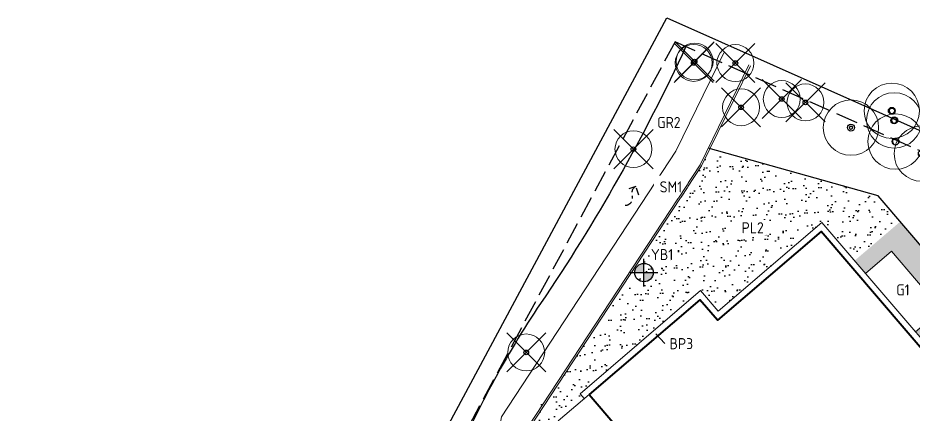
# Model space of a CAD drawing. Header units: metres. Extents: x 0 to 172473, y 0 to 6580575.
# Drawn here: x 172360.74 to 172409.25, y 6580553.42 to 6580574.9 of the extents above; entities that cross this region are included whole.
import ezdxf
from ezdxf import colors
from ezdxf.entities.mleader import LeaderData, LeaderLine
from ezdxf.enums import TextEntityAlignment as Align
from ezdxf.math import Vec2, Vec3

# ---------------------------------------------------------------- set-up
doc = ezdxf.new("R2010")
doc.units = ezdxf.units.M
doc.header["$LTSCALE"] = 0.2
doc.linetypes.add('DASHED_2', pattern=[3, 2, -1])
doc.linetypes.add('FASTGR', pattern=[8, 6, -2])
for name, color, linetype, lineweight in [('L-01S---EIN_', 6, 'Continuous', 40), ('L-DC----H1- (HÅRDGJORDA YTOR)_', 1, 'Continuous', 13), ('L-DCL--PEJN (PLANTERINGSYTOR)', 3, 'Continuous', 25), ('L-DED1--EJN (ränndal)_', 4, 'Continuous', 25), ('Z-ADMFGR---(fastighetsgräns)', 1, 'FASTGR', 25), ('Z-VEGLTAEIE', 3, 'Continuous', 25), ('Z-VEGLTAEIR', 3, 'Continuous', 25)]:
    doc.layers.add(name, color=color, linetype=linetype, lineweight=lineweight)
for name, color, linetype in [('L-1822---N-', 1, 'Continuous'), ('L-DC----T1- Överbyggnad beteckning', 1, 'Continuous'), ('L-DDB2--T4-', 1, 'Continuous'), ('L-DDB2--T9-', 1, 'Continuous'), ('L-DE----T1-', 1, 'Continuous'), ('L-DE----T4-', 1, 'Continuous'), ('L-E-O------', 6, 'BH90-ENTREPGRANS'), ('L-raster plantering1', 9, 'Continuous'), ('L-träd_inmätt stam_', 4, 'Continuous'), ('M-282_ytskiktsbeteckningar', 3, 'Continuous'), ('M-423_VA-punkt_linjeavvattning', 4, 'DASHED_2'), ('M-714_El-tele_punkt', 1, 'Continuous')]:
    doc.layers.add(name, color=color, linetype=linetype)
doc.styles.add('Beteckningar', font='isocp2.shx')
doc.styles.add('ISOCP', font='isocp.shx')
doc.styles.add('ISOCPEUR', font='isocpeur.ttf', dxfattribs={"height": 3.5})
doc.styles.get("Standard").update_dxf_attribs({"font": 'arial.ttf'})
doc.linetypes.add('BH90-ENTREPGRANS', pattern='A,12,-3,[1,BH90K.SHX,S=1,R=0,X=0,Y=0],-3', length=18)
pattern_1 = [(82.5, (0, 0), (-0.703506591955, 0.65896356127), [0, -0.76, 0, -0.85, 0, -0.8125]), (52.5, (0, 0), (-0.37206875537, 1.62348986485), [0, -0.41, 0, -0.685, 0, -0.2625]), (12.5, (-0.4349, -0.4349), (1.09901463645, 1.10301619158), [0, -0.25, 0, -0.9, 0, -1.175]), (2.5, (-0.4349, -0.4349), (0.75252108178, 1.37313142542), [0, -0.125, 0, -0.59, 0, -0.675])]

# ---------------------------------------------------------------- blocks, each defined once
blk = doc.blocks.new('Belysningsstolpe')
at = {"linetype": 'ByBlock'}
h = blk.add_hatch(color=0, dxfattribs=at)
h.dxf.hatch_style = 1
h.paths.add_polyline_path([(-0.5, 0), (0, 0), (0, 0.5, 0.414214)])
h.paths.add_polyline_path([(0, -0.5, 0.414214), (0.5, 0), (0, 0)])
at = {"color": 0}
for p, q in [((0, -0.75), (0, 0.75)), ((-0.75, 0), (0.75, 0))]:
    blk.add_line(p, q, dxfattribs=at)
at = {"color": 0, "linetype": 'ByBlock'}
blk.add_circle((0, 0), 0.5, dxfattribs=at)
at = {"layer": 'L-DE----T1-', "style": 'Beteckningar'}
blk.add_attdef('BET', (0.54, 0.513), '', height=0.5, dxfattribs=at)
at = {"layer": 'L-DE----T4-', "style": 'Beteckningar'}
blk.add_attdef('ID', (0.54, -0.306), '', height=0.5, dxfattribs=at)
blk = doc.blocks.new('Lågpunktlinje')
blk.add_lwpolyline([(-1.166, 0.139, 0.487062), (-0.598, -0.042, -0.393108), (0, 0, 0.238658)], format="xyb")
blk.add_lwpolyline([(-0.379, -0.326), (0, 0), (-0.326, 0.379)])
blk = doc.blocks.new('*U5')
at = {"color": 0, "linetype": 'ByBlock', "lineweight": 18}
blk.add_circle((0, 0), 1.5, dxfattribs=at)
at = {"color": 0, "lineweight": -2}
blk.add_circle((0, 0), 0.187, dxfattribs=at)
at = {"layer": 'L-DDB2--T4-', "style": 'Beteckningar'}
for tag, p in [('NAMNLAT', (0.633, 0.182)), ('NAMNSVE', (0.633, -0.54))]:
    blk.add_attdef(tag, p, '', height=0.5, dxfattribs=at)
at = {"layer": 'L-DDB2--T9-', "style": 'Beteckningar'}
blk.add_attdef('ANM', (0.633, -1.261), '', height=0.5, dxfattribs=at)
blk = doc.blocks.new('*U6')
at = {"color": 0, "linetype": 'ByBlock', "lineweight": 18}
blk.add_circle((0, 0), 1, dxfattribs=at)
at = {"color": 0, "lineweight": -2}
blk.add_circle((0, 0), 0.125, dxfattribs=at)
at = {"layer": 'L-DDB2--T4-', "style": 'Beteckningar'}
for tag, p in [('NAMNLAT', (0.633, 0.182)), ('NAMNSVE', (0.633, -0.54))]:
    blk.add_attdef(tag, p, '', height=0.5, dxfattribs=at)
at = {"layer": 'L-DDB2--T9-', "style": 'Beteckningar'}
blk.add_attdef('ANM', (0.633, -1.261), '', height=0.5, dxfattribs=at)
blk = doc.blocks.new('Rives')
at = {"color": 0, "linetype": 'ByBlock', "lineweight": -2}
for p, q in [((-1.061, -1.061), (1.061, 1.061)), ((-1.061, 1.061), (1.061, -1.061))]:
    blk.add_line(p, q, dxfattribs=at)
blk = doc.blocks.new('Ytskiktssymbol')
at = {"layer": 'L-DC----T1- Överbyggnad beteckning', "color": 4, "lineweight": 13, "transparency": 16777216}
blk.add_ellipse((0, 0), major_axis=(1, 0), ratio=0.5, dxfattribs=at)
at = {"transparency": 16777216, "style": 'ISOCPEUR'}
blk.add_attdef('0', text='', height=0.5, dxfattribs=at).set_placement((0, -0.238), align=Align.CENTER)
blk = doc.blocks.new('_DotSmall')
at = {"color": 0, "linetype": 'ByBlock', "const_width": 0.5}
blk.add_lwpolyline([(-0.0625, 0, 1), (0.0625, 0, 1)], format="xyb", close=True, dxfattribs=at)

msp = doc.modelspace()

# ---------------------------------------------------------------- hatches: boundary and pattern name
at = {"layer": 'L-raster plantering1'}
h = msp.add_hatch(dxfattribs=at)
h.set_pattern_fill('AR-SAND', color=256, scale=0.5, angle=45)
h.set_pattern_definition(pattern_1)
edge = h.paths.add_edge_path()
edge.add_line((172398.242, 6580567.806), (172396.747, 6580565.254))
edge.add_arc((172315.787, 6580612.536), 93.756, 328.04995, 329.71444, ccw=False)
edge.add_line((172395.339, 6580562.923), (172398.689, 6580559.007))
edge.add_line((172398.689, 6580559.007), (172404.312, 6580563.817))
edge.add_line((172404.312, 6580563.817), (172406.087, 6580561.742))
edge.add_line((172406.087, 6580561.742), (172408.557, 6580563.854))
edge.add_arc((172404.51, 6580560.766), 5.091, 37.3566, 74.2123)
edge.add_line((172405.895, 6580565.664), (172398.242, 6580567.806))
h = msp.add_hatch(dxfattribs=at)
h.set_pattern_fill('AR-SAND', color=256, scale=0.5, angle=45)
h.set_pattern_definition(pattern_1)
edge = h.paths.add_edge_path()
edge.add_line((172410.483, 6580559.449), (172410.798, 6580559.08))
edge.add_line((172410.798, 6580559.08), (172409.392, 6580557.878))
edge.add_line((172409.392, 6580557.878), (172410.621, 6580556.441))
edge.add_line((172410.621, 6580556.441), (172412.026, 6580557.644))
edge.add_line((172412.026, 6580557.644), (172415.016, 6580554.148))
edge.add_line((172415.016, 6580554.148), (172413.611, 6580552.946))
edge.add_line((172413.611, 6580552.946), (172414.839, 6580551.509))
edge.add_line((172414.839, 6580551.509), (172416.245, 6580552.712))
edge.add_line((172416.245, 6580552.712), (172419.235, 6580549.216))
edge.add_line((172419.235, 6580549.216), (172417.829, 6580548.014))
edge.add_line((172417.829, 6580548.014), (172420.198, 6580545.244))
edge.add_line((172420.198, 6580545.244), (172417.12, 6580542.611))
edge.add_line((172417.12, 6580542.611), (172417.807, 6580541.808))
edge.add_line((172417.807, 6580541.808), (172417.61, 6580539.28))
edge.add_line((172417.61, 6580539.28), (172409.891, 6580532.678))
edge.add_line((172409.891, 6580532.678), (172409.631, 6580532.982))
edge.add_line((172409.631, 6580532.982), (172407.444, 6580531.111))
edge.add_line((172407.444, 6580531.111), (172407.432, 6580524.828))
edge.add_line((172407.432, 6580524.828), (172410.179, 6580522.932))
edge.add_line((172410.179, 6580522.932), (172416.771, 6580521.45))
edge.add_line((172416.771, 6580521.45), (172417.313, 6580524.657))
edge.add_line((172417.313, 6580524.657), (172412.383, 6580525.492))
edge.add_line((172412.383, 6580525.492), (172413.841, 6580534.105))
edge.add_line((172413.841, 6580534.105), (172416.379, 6580536.275))
edge.add_line((172416.379, 6580536.275), (172419.198, 6580535.798))
edge.add_line((172419.198, 6580535.798), (172421.131, 6580547.224))
edge.add_line((172421.131, 6580547.224), (172421.76, 6580547.118))
edge.add_line((172421.76, 6580547.118), (172421.448, 6580548.219))
edge.add_arc((172417.599, 6580547.128), 4, 15.8282, 40.5405)
edge.add_line((172420.639, 6580549.728), (172408.557, 6580563.854))
edge.add_line((172408.557, 6580563.854), (172406.087, 6580561.742))
edge.add_line((172406.087, 6580561.742), (172406.682, 6580561.047))
edge.add_line((172406.682, 6580561.047), (172408.088, 6580562.249))
edge.add_line((172408.088, 6580562.249), (172408.403, 6580561.881))
edge.add_line((172408.403, 6580561.881), (172410.483, 6580559.449))
h = msp.add_hatch(dxfattribs=at)
h.set_pattern_fill('AR-SAND', color=256, scale=0.5, angle=45)
h.set_pattern_definition(pattern_1)
edge = h.paths.add_edge_path()
edge.add_line((172391.432, 6580554.26), (172390.026, 6580553.058))
edge.add_line((172390.026, 6580553.058), (172393.035, 6580549.539))
edge.add_line((172393.035, 6580549.539), (172394.441, 6580550.742))
edge.add_line((172394.441, 6580550.742), (172396.307, 6580548.561))
edge.add_line((172396.307, 6580548.561), (172394.825, 6580547.293))
edge.add_line((172394.825, 6580547.293), (172399.843, 6580541.427))
edge.add_line((172399.843, 6580541.427), (172397.824, 6580539.7))
edge.add_line((172397.824, 6580539.7), (172396.423, 6580539.81))
edge.add_line((172396.423, 6580539.81), (172395.696, 6580540.659))
edge.add_line((172395.696, 6580540.659), (172396.943, 6580542.971))
edge.add_line((172396.943, 6580542.971), (172393.476, 6580547.024))
edge.add_line((172393.476, 6580547.024), (172390.303, 6580547.771))
edge.add_line((172390.303, 6580547.771), (172388.841, 6580546.808))
edge.add_line((172388.841, 6580546.808), (172387.507, 6580547.518))
edge.add_line((172387.507, 6580547.518), (172388.427, 6580552.774))
edge.add_arc((172396.568, 6580549.433), 8.8, 136.2156, 157.6908, ccw=False)
edge.add_arc((172315.787, 6580612.536), 93.756, 322.54685, 328.04995)
edge.add_line((172395.339, 6580562.923), (172397.74, 6580560.116))
edge.add_line((172397.74, 6580560.116), (172391.204, 6580554.526))
edge.add_line((172391.204, 6580554.526), (172391.432, 6580554.26))

# ---------------------------------------------------------------- linework, layer by layer
at = {"layer": 'L-01S---EIN_'}
msp.add_lwpolyline([(172391.698, 6580554.488), (172399.628, 6580545.217), (172399.905, 6580545.454), (172403.233, 6580541.563), (172402.956, 6580541.326), (172408.867, 6580534.414), (172414.871, 6580539.549), (172414.081, 6580540.472), (172419.705, 6580545.282), (172404.274, 6580563.323), (172398.65, 6580558.513), (172397.701, 6580559.623), (172391.698, 6580554.488)], dxfattribs=at)
at = {"layer": 'L-DC----H1- (HÅRDGJORDA YTOR)_'}
for points in [[(172399.003, 6580573.008), (172396.401, 6580567.682), (172386.944, 6580553.272), (172386.023, 6580547.922), (172382.149, 6580540.648), (172379.065, 6580542.303)], [(172410.621, 6580556.441), (172409.077, 6580558.246), (172404.312, 6580563.817), (172398.689, 6580559.007), (172397.74, 6580560.116), (172391.204, 6580554.526), (172391.432, 6580554.26)], [(172394.707, 6580550.969), (172393.035, 6580549.539), (172390.026, 6580553.058), (172391.698, 6580554.488)]]:
    msp.add_lwpolyline(points, dxfattribs=at)
at = {"layer": 'L-DCL--PEJN (PLANTERINGSYTOR)'}
msp.add_lwpolyline([(172417.308, 6580553.623), (172407.359, 6580565.254), (172398.145, 6580567.834)], dxfattribs=at)
at = {"layer": 'L-DED1--EJN (ränndal)_'}
msp.add_lwpolyline([(172396.942, 6580573.346, -0.041205), (172389.065, 6580559.423, 0.049202), (172384.22, 6580550.385), (172383.472, 6580548.198, -0.038109), (172382.112, 6580544.833), (172380.387, 6580541.594)], format="xyb", dxfattribs=at)
at = {"layer": 'L-träd_inmätt stam_'}
for points, elevation in [([(172407.969, 6580569.929, 0.414214), (172408.032, 6580569.732, 0.414214), (172408.23, 6580569.795)], 29.324), ([(172407.969, 6580569.929, -0.414214), (172408.167, 6580569.993, -0.414214), (172408.23, 6580569.795)], 29.324), ([(172408.293, 6580569.476, 0.414214), (172408.096, 6580569.407, 0.414214), (172408.166, 6580569.21)], 28.989), ([(172408.166, 6580569.21, 0.414214), (172408.362, 6580569.279, 0.414214), (172408.293, 6580569.476)], 28.989), ([(172405.801, 6580568.95, -0.414214), (172405.882, 6580569.039, -0.414214), (172405.971, 6580568.958)], 29.22), ([(172405.801, 6580568.95, 0.414214), (172405.89, 6580568.869, 0.414214), (172405.971, 6580568.958)], 29.22), ([(172408.13, 6580568.214, -0.414209), (172408.32, 6580568.368, -0.414209), (172408.474, 6580568.178)], 28.866), ([(172408.13, 6580568.214, 0.414209), (172408.284, 6580568.024, 0.414209), (172408.474, 6580568.178)], 28.866)]:
    msp.add_lwpolyline(points, format="xyb", dxfattribs=dict(at, elevation=elevation))
at = {"layer": 'Z-ADMFGR---(fastighetsgräns)'}
msp.add_lwpolyline([(172378.651, 6580380.529), (172425.575, 6580454.653), (172426.849, 6580457.913), (172433.208, 6580474.19), (172436.899, 6580487.694), (172429.419, 6580520.675), (172435.446, 6580556.197), (172396.353, 6580573.608), (172353.112, 6580493.014), (172347.942, 6580483.424)], dxfattribs=at)

# ---------------------------------------------------------------- block references
at = {"layer": 'M-423_VA-punkt_linjeavvattning', "linetype": 'Continuous', "rotation": 67.25900307779239}
msp.add_blockref('Lågpunktlinje', (172394.229, 6580565.764), dxfattribs=at)
at = {"layer": 'M-714_El-tele_punkt'}
ref = msp.add_blockref('Belysningsstolpe', (172394.669, 6580561.094), dxfattribs=at)
ref.add_attrib('BET', 'YB1', (172395.043, 6580561.768), dxfattribs={"layer": 'L-1822---N-', "height": 0.6, "style": 'Beteckningar'})
at = {"layer": 'Z-VEGLTAEIE'}
for p in [(172408.1, 6580569.862, 29.324), (172408.229, 6580569.343, 28.989), (172405.886, 6580568.954, 29.22), (172408.302, 6580568.196, 28.866), (172409.726, 6580567.543, 28.974)]:
    msp.add_blockref('*U5', p, dxfattribs=at)
at = {"layer": 'Z-VEGLTAEIR'}
for name, p in [('Rives', (172397.414, 6580572.538, 30.243)), ('Rives', (172397.363, 6580572.46, 30.244)), ('*U6', (172397.363, 6580572.46, 30.244)), ('*U6', (172397.414, 6580572.538, 30.243)), ('Rives', (172399.623, 6580572.451, 29.637)), ('*U6', (172399.623, 6580572.451, 29.637)), ('Rives', (172402.137, 6580570.502, 29.599)), ('*U6', (172402.137, 6580570.502, 29.599)), ('Rives', (172403.419, 6580570.319, 29.646)), ('*U6', (172403.419, 6580570.319, 29.646)), ('Rives', (172399.93, 6580570.052, 29.505)), ('*U6', (172399.93, 6580570.052, 29.505)), ('Rives', (172388.29, 6580556.765, 31.872)), ('*U6', (172388.29, 6580556.765, 31.872))]:
    msp.add_blockref(name, p, dxfattribs=at)

# ---------------------------------------------------------------- leaders
at = {"layer": 'M-282_ytskiktsbeteckningar'}
ml = msp.add_multileader_block('Standard', dxfattribs=at)
ml.set_content('Ytskiktssymbol', color=4)
ml.set_attribute('0', 'TR2', width=0)
ml.set_leader_properties(color=4)
ml.set_arrow_properties(name='DOTSMALL')
ml.build(insert=Vec2(0, 0))
ml.multileader.update_dxf_attribs({"has_dogleg": 0, "dogleg_length": 0, "arrow_head_size": 0.0004, "block_connection_type": 1})
ctx = ml.context
ctx.base_point, ctx.char_height, ctx.arrow_head_size, ctx.landing_gap_size, ctx.plane_origin, ctx.plane_x_axis, ctx.plane_y_axis = Vec3(172427.908, 6580554.942), 0.18, 0.0004, 0.09, Vec3(172427.605, 6580555.444), Vec3(0.999997, 0.002307), Vec3(-0.002307, 0.999997)
ctx.attachment_type = 1
notes = []
notes.append((ctx, [(0, (0, 0, 0), (0, 0), (1, 0), 1, [])]))
ctx.block.insert, ctx.block.rotation = Vec3(172427.908, 6580554.942), 0.002307
for ctx, leaders in notes:
    for number, flags, end, landing, length, lines in leaders:
        leader = LeaderData()
        leader.index, (leader.has_last_leader_line, leader.has_dogleg_vector, leader.attachment_direction) = number, flags
        leader.last_leader_point, leader.dogleg_vector, leader.dogleg_length = Vec3(end), Vec3(landing), length
        for number, points, colour, breaks in lines:
            line = LeaderLine()
            line.index, line.vertices, line.color, line.breaks = number, Vec3.list(points), colors.encode_raw_color(colour), breaks
            leader.lines.append(line)
        ctx.leaders.append(leader)

# ---------------------------------------------------------------- next in the draw order: texts
at = {"layer": 'M-282_ytskiktsbeteckningar', "char_height": 0.6, "attachment_point": 1, "style": 'ISOCP', "bg_fill": 3, "box_fill_scale": 1.2, "bg_fill_color": 256, "bg_fill_transparency": 0}
for s, insert in [('GR2', (172395.381, 6580569.532)), ('PL2', (172399.96, 6580563.823)), ('G1', (172408.336, 6580560.456)), ('BP3', (172396.051, 6580557.54))]:
    msp.add_mtext(s, dxfattribs=dict(at, insert=insert))
at = {"layer": 'M-282_ytskiktsbeteckningar', "insert": (172395.52, 6580566.039), "char_height": 0.6, "attachment_point": 1, "style": 'ISOCP', "bg_fill": 2}
msp.add_mtext('SM1', dxfattribs=at)

# ---------------------------------------------------------------- next in the draw order: linework, layer by layer
at = {"layer": 'L-DC----H1- (HÅRDGJORDA YTOR)_'}
for points in [[(172387.46, 6580547.43), (172388.369, 6580552.71), (172397.707, 6580566.939), (172400.351, 6580572.35)], [(172387.559, 6580547.413), (172388.464, 6580552.673), (172397.795, 6580566.889), (172400.441, 6580572.306)], [(172406.682, 6580561.047), (172408.088, 6580562.249), (172410.798, 6580559.08), (172409.392, 6580557.878)]]:
    msp.add_lwpolyline(points, dxfattribs=at)
at = {"layer": 'L-E-O------'}
msp.add_lwpolyline([(172354.08, 6580496.933), (172395.911, 6580574.9), (172436.562, 6580556.794), (172434.831, 6580546.591), (172435.113, 6580546.729), (172436.263, 6580547.099)], dxfattribs=at)
at = {"layer": 'M-282_ytskiktsbeteckningar'}
msp.add_lwpolyline([(172395.794, 6580557.249), (172395.306, 6580557.781)], dxfattribs=at)

# ---------------------------------------------------------------- next in the draw order: block references
at = {"layer": 'Z-VEGLTAEIR'}
for name in ['Rives', '*U6']:
    msp.add_blockref(name, (172394.098, 6580567.784), dxfattribs=at)

doc.saveas('drawing.dxf')
